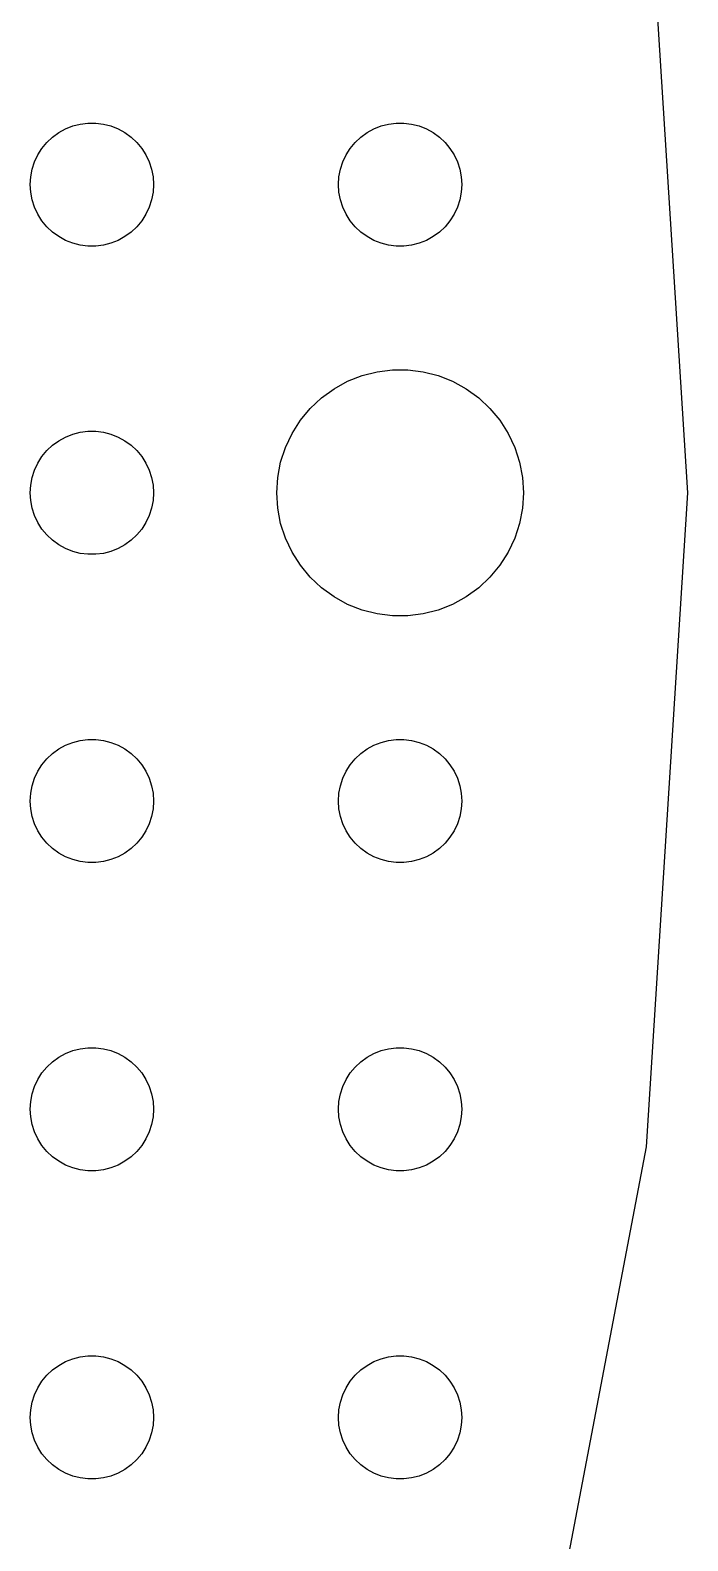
# Model space of a CAD drawing. Header units: metres. Extents: x -127 to 127, y -127 to 127.
# Drawn here: x 111 to 127, y -25.5 to 11.26 of the extents above; entities that cross this region are included whole.
import ezdxf

# ---------------------------------------------------------------- set-up
doc = ezdxf.new("R2010")
doc.units = ezdxf.units.M

msp = doc.modelspace()

# ---------------------------------------------------------------- linework, layer by layer
for p, q in [((127, 0), (125.999, 15.9173)), ((111.696, 8.76648), (111.861, 8.85724)), ((111.861, 8.85724), (112.036, 8.92657)), ((112.036, 8.92657), (112.219, 8.97342)), ((112.219, 8.97342), (112.406, 8.99704)), ((112.406, 8.99704), (112.594, 8.99704)), ((112.594, 8.99704), (112.781, 8.97342)), ((112.781, 8.97342), (112.964, 8.92657)), ((112.964, 8.92657), (113.139, 8.85724)), ((113.139, 8.85724), (113.304, 8.76648)), ((119.196, 8.76648), (119.361, 8.85724)), ((119.361, 8.85724), (119.536, 8.92657)), ((119.536, 8.92657), (119.719, 8.97342)), ((119.719, 8.97342), (119.906, 8.99704)), ((119.906, 8.99704), (120.094, 8.99704)), ((120.094, 8.99704), (120.281, 8.97342)), ((120.281, 8.97342), (120.464, 8.92657)), ((120.464, 8.92657), (120.639, 8.85724)), ((120.639, 8.85724), (120.804, 8.76648)), ((111.286, 8.38167), (111.407, 8.52681)), ((111.407, 8.52681), (111.544, 8.65576)), ((111.544, 8.65576), (111.696, 8.76648)), ((113.304, 8.76648), (113.456, 8.65576)), ((113.456, 8.65576), (113.593, 8.52681)), ((113.593, 8.52681), (113.714, 8.38167)), ((118.786, 8.38167), (118.907, 8.52681)), ((118.907, 8.52681), (119.044, 8.65576)), ((119.044, 8.65576), (119.196, 8.76648)), ((120.804, 8.76648), (120.956, 8.65576)), ((120.956, 8.65576), (121.093, 8.52681)), ((121.093, 8.52681), (121.214, 8.38167)), ((111.105, 8.05219), (111.186, 8.22263)), ((111.186, 8.22263), (111.286, 8.38167)), ((113.714, 8.38167), (113.814, 8.22263)), ((113.814, 8.22263), (113.895, 8.05219)), ((118.605, 8.05219), (118.686, 8.22263)), ((118.686, 8.22263), (118.786, 8.38167)), ((121.214, 8.38167), (121.314, 8.22263)), ((121.314, 8.22263), (121.395, 8.05219)), ((111.012, 7.68799), (111.047, 7.87303)), ((111.047, 7.87303), (111.105, 8.05219)), ((113.895, 8.05219), (113.953, 7.87303)), ((113.953, 7.87303), (113.988, 7.68799)), ((118.512, 7.68799), (118.547, 7.87303)), ((118.547, 7.87303), (118.605, 8.05219)), ((121.395, 8.05219), (121.453, 7.87303)), ((121.453, 7.87303), (121.488, 7.68799)), ((111, 7.5), (111.012, 7.68799)), ((111.012, 7.312), (111, 7.5)), ((113.988, 7.68799), (114, 7.5)), ((114, 7.5), (113.988, 7.312)), ((118.5, 7.5), (118.512, 7.68799)), ((118.512, 7.312), (118.5, 7.5)), ((121.488, 7.68799), (121.5, 7.5)), ((121.5, 7.5), (121.488, 7.312)), ((111.047, 7.12695), (111.012, 7.312)), ((111.105, 6.9478), (111.047, 7.12695)), ((113.953, 7.12695), (113.895, 6.9478)), ((113.988, 7.312), (113.953, 7.12695)), ((118.547, 7.12695), (118.512, 7.312)), ((118.605, 6.9478), (118.547, 7.12695)), ((121.453, 7.12695), (121.395, 6.9478)), ((121.488, 7.312), (121.453, 7.12695)), ((111.186, 6.77736), (111.105, 6.9478)), ((111.286, 6.61832), (111.186, 6.77736)), ((111.407, 6.47318), (111.286, 6.61832)), ((113.714, 6.61832), (113.593, 6.47318)), ((113.814, 6.77736), (113.714, 6.61832)), ((113.895, 6.9478), (113.814, 6.77736)), ((118.686, 6.77736), (118.605, 6.9478)), ((118.786, 6.61832), (118.686, 6.77736)), ((118.907, 6.47318), (118.786, 6.61832)), ((121.214, 6.61832), (121.093, 6.47318)), ((121.314, 6.77736), (121.214, 6.61832)), ((121.395, 6.9478), (121.314, 6.77736)), ((111.544, 6.34422), (111.407, 6.47318)), ((111.696, 6.23351), (111.544, 6.34422)), ((113.456, 6.34422), (113.304, 6.23351)), ((113.593, 6.47318), (113.456, 6.34422)), ((119.044, 6.34422), (118.907, 6.47318)), ((119.196, 6.23351), (119.044, 6.34422)), ((120.956, 6.34422), (120.804, 6.23351)), ((121.093, 6.47318), (120.956, 6.34422)), ((111.861, 6.14275), (111.696, 6.23351)), ((112.036, 6.07341), (111.861, 6.14275)), ((112.219, 6.02657), (112.036, 6.07341)), ((112.406, 6.00294), (112.219, 6.02657)), ((112.594, 6.00294), (112.406, 6.00294)), ((112.781, 6.02657), (112.594, 6.00294)), ((112.964, 6.07341), (112.781, 6.02657)), ((113.139, 6.14275), (112.964, 6.07341)), ((113.304, 6.23351), (113.139, 6.14275)), ((119.361, 6.14275), (119.196, 6.23351)), ((119.536, 6.07341), (119.361, 6.14275)), ((119.719, 6.02657), (119.536, 6.07341)), ((119.906, 6.00294), (119.719, 6.02657)), ((120.094, 6.00294), (119.906, 6.00294)), ((120.281, 6.02657), (120.094, 6.00294)), ((120.464, 6.07341), (120.281, 6.02657)), ((120.639, 6.14275), (120.464, 6.07341)), ((120.804, 6.23351), (120.639, 6.14275)), ((119.073, 2.85316), (119.438, 2.94685)), ((119.438, 2.94685), (119.812, 2.99408)), ((119.812, 2.99408), (120.188, 2.99408)), ((120.188, 2.99408), (120.562, 2.94685)), ((120.562, 2.94685), (120.927, 2.85316)), ((118.393, 2.53297), (118.723, 2.71448)), ((118.723, 2.71448), (119.073, 2.85316)), ((120.927, 2.85316), (121.277, 2.71448)), ((121.277, 2.71448), (121.607, 2.53297)), ((117.813, 2.05363), (118.088, 2.31154)), ((118.088, 2.31154), (118.393, 2.53297)), ((121.607, 2.53297), (121.912, 2.31154)), ((121.912, 2.31154), (122.187, 2.05363)), ((117.573, 1.76335), (117.813, 2.05363)), ((122.187, 2.05363), (122.427, 1.76335)), ((112.036, 1.42657), (112.219, 1.47342)), ((112.219, 1.47342), (112.406, 1.49704)), ((112.406, 1.49704), (112.594, 1.49704)), ((112.594, 1.49704), (112.781, 1.47342)), ((112.781, 1.47342), (112.964, 1.42657)), ((117.371, 1.44525), (117.573, 1.76335)), ((122.427, 1.76335), (122.629, 1.44525)), ((111.407, 1.02681), (111.544, 1.15576)), ((111.544, 1.15576), (111.696, 1.26648)), ((111.696, 1.26648), (111.861, 1.35724)), ((111.861, 1.35724), (112.036, 1.42657)), ((112.964, 1.42657), (113.139, 1.35724)), ((113.139, 1.35724), (113.304, 1.26648)), ((113.304, 1.26648), (113.456, 1.15576)), ((113.456, 1.15576), (113.593, 1.02681)), ((117.094, 0.74606), (117.211, 1.10437)), ((117.211, 1.10437), (117.371, 1.44525)), ((122.629, 1.44525), (122.789, 1.10437)), ((122.789, 1.10437), (122.906, 0.74606)), ((111.186, 0.72263), (111.286, 0.88167)), ((111.286, 0.88167), (111.407, 1.02681)), ((113.593, 1.02681), (113.714, 0.88167)), ((113.714, 0.88167), (113.814, 0.72263)), ((117.024, 0.37599), (117.094, 0.74606)), ((122.906, 0.74606), (122.976, 0.37599)), ((111.012, 0.18799), (111.047, 0.37303)), ((111.047, 0.37303), (111.105, 0.55219)), ((111.105, 0.55219), (111.186, 0.72263)), ((113.814, 0.72263), (113.895, 0.55219)), ((113.895, 0.55219), (113.953, 0.37303)), ((113.953, 0.37303), (113.988, 0.18799)), ((117, 0), (117.024, 0.37599)), ((122.976, 0.37599), (123, 0)), ((111, 0), (111.012, 0.18799)), ((111.012, -0.18799), (111, 0)), ((113.988, 0.18799), (114, 0)), ((114, 0), (113.988, -0.18799)), ((117.024, -0.37599), (117, 0)), ((123, 0), (122.976, -0.37599)), ((125.999, -15.9173), (127, 0)), ((111.047, -0.37303), (111.012, -0.18799)), ((113.988, -0.18799), (113.953, -0.37303)), ((111.105, -0.55219), (111.047, -0.37303)), ((111.186, -0.72263), (111.105, -0.55219)), ((111.286, -0.88167), (111.186, -0.72263)), ((113.814, -0.72263), (113.714, -0.88167)), ((113.895, -0.55219), (113.814, -0.72263)), ((113.953, -0.37303), (113.895, -0.55219)), ((117.094, -0.74606), (117.024, -0.37599)), ((122.976, -0.37599), (122.906, -0.74606)), ((111.407, -1.02681), (111.286, -0.88167)), ((111.544, -1.15576), (111.407, -1.02681)), ((113.593, -1.02681), (113.456, -1.15576)), ((113.714, -0.88167), (113.593, -1.02681)), ((117.211, -1.10437), (117.094, -0.74606)), ((122.906, -0.74606), (122.789, -1.10437)), ((111.696, -1.26648), (111.544, -1.15576)), ((111.861, -1.35724), (111.696, -1.26648)), ((112.036, -1.42657), (111.861, -1.35724)), ((112.219, -1.47342), (112.036, -1.42657)), ((112.964, -1.42657), (112.781, -1.47342)), ((113.139, -1.35724), (112.964, -1.42657)), ((113.304, -1.26648), (113.139, -1.35724)), ((113.456, -1.15576), (113.304, -1.26648)), ((117.371, -1.44525), (117.211, -1.10437)), ((117.573, -1.76335), (117.371, -1.44525)), ((122.629, -1.44525), (122.427, -1.76335)), ((122.789, -1.10437), (122.629, -1.44525)), ((112.406, -1.49704), (112.219, -1.47342)), ((112.594, -1.49704), (112.406, -1.49704)), ((112.781, -1.47342), (112.594, -1.49704)), ((117.813, -2.05363), (117.573, -1.76335)), ((122.427, -1.76335), (122.187, -2.05363)), ((118.088, -2.31154), (117.813, -2.05363)), ((122.187, -2.05363), (121.912, -2.31154)), ((118.393, -2.53297), (118.088, -2.31154)), ((118.723, -2.71448), (118.393, -2.53297)), ((121.607, -2.53297), (121.277, -2.71448)), ((121.912, -2.31154), (121.607, -2.53297)), ((119.073, -2.85316), (118.723, -2.71448)), ((119.438, -2.94685), (119.073, -2.85316)), ((120.927, -2.85316), (120.562, -2.94685)), ((121.277, -2.71448), (120.927, -2.85316)), ((119.812, -2.99408), (119.438, -2.94685)), ((120.188, -2.99408), (119.812, -2.99408)), ((120.562, -2.94685), (120.188, -2.99408)), ((111.544, -6.34422), (111.696, -6.23351)), ((111.696, -6.23351), (111.861, -6.14275)), ((111.861, -6.14275), (112.036, -6.07341)), ((112.036, -6.07341), (112.219, -6.02657)), ((112.219, -6.02657), (112.406, -6.00294)), ((112.406, -6.00294), (112.594, -6.00294)), ((112.594, -6.00294), (112.781, -6.02657)), ((112.781, -6.02657), (112.964, -6.07341)), ((112.964, -6.07341), (113.139, -6.14275)), ((113.139, -6.14275), (113.304, -6.23351)), ((113.304, -6.23351), (113.456, -6.34422)), ((119.044, -6.34422), (119.196, -6.23351)), ((119.196, -6.23351), (119.361, -6.14275)), ((119.361, -6.14275), (119.536, -6.07341)), ((119.536, -6.07341), (119.719, -6.02657)), ((119.719, -6.02657), (119.906, -6.00294)), ((119.906, -6.00294), (120.094, -6.00294)), ((120.094, -6.00294), (120.281, -6.02657)), ((120.281, -6.02657), (120.464, -6.07341)), ((120.464, -6.07341), (120.639, -6.14275)), ((120.639, -6.14275), (120.804, -6.23351)), ((120.804, -6.23351), (120.956, -6.34422)), ((111.286, -6.61832), (111.407, -6.47318)), ((111.407, -6.47318), (111.544, -6.34422)), ((113.456, -6.34422), (113.593, -6.47318)), ((113.593, -6.47318), (113.714, -6.61832)), ((118.786, -6.61832), (118.907, -6.47318)), ((118.907, -6.47318), (119.044, -6.34422)), ((120.956, -6.34422), (121.093, -6.47318)), ((121.093, -6.47318), (121.214, -6.61832)), ((111.047, -7.12695), (111.105, -6.9478)), ((111.105, -6.9478), (111.186, -6.77736)), ((111.186, -6.77736), (111.286, -6.61832)), ((113.714, -6.61832), (113.814, -6.77736)), ((113.814, -6.77736), (113.895, -6.9478)), ((113.895, -6.9478), (113.953, -7.12695)), ((118.547, -7.12695), (118.605, -6.9478)), ((118.605, -6.9478), (118.686, -6.77736)), ((118.686, -6.77736), (118.786, -6.61832)), ((121.214, -6.61832), (121.314, -6.77736)), ((121.314, -6.77736), (121.395, -6.9478)), ((121.395, -6.9478), (121.453, -7.12695)), ((111, -7.5), (111.012, -7.312)), ((111.012, -7.312), (111.047, -7.12695)), ((113.953, -7.12695), (113.988, -7.312)), ((113.988, -7.312), (114, -7.5)), ((118.5, -7.5), (118.512, -7.312)), ((118.512, -7.312), (118.547, -7.12695)), ((121.453, -7.12695), (121.488, -7.312)), ((121.488, -7.312), (121.5, -7.5)), ((111.012, -7.68799), (111, -7.5)), ((111.047, -7.87303), (111.012, -7.68799)), ((113.988, -7.68799), (113.953, -7.87303)), ((114, -7.5), (113.988, -7.68799)), ((118.512, -7.68799), (118.5, -7.5)), ((118.547, -7.87303), (118.512, -7.68799)), ((121.488, -7.68799), (121.453, -7.87303)), ((121.5, -7.5), (121.488, -7.68799)), ((111.105, -8.05219), (111.047, -7.87303)), ((111.186, -8.22263), (111.105, -8.05219)), ((113.895, -8.05219), (113.814, -8.22263)), ((113.953, -7.87303), (113.895, -8.05219)), ((118.605, -8.05219), (118.547, -7.87303)), ((118.686, -8.22263), (118.605, -8.05219)), ((121.395, -8.05219), (121.314, -8.22263)), ((121.453, -7.87303), (121.395, -8.05219)), ((111.286, -8.38167), (111.186, -8.22263)), ((111.407, -8.52681), (111.286, -8.38167)), ((113.714, -8.38167), (113.593, -8.52681)), ((113.814, -8.22263), (113.714, -8.38167)), ((118.786, -8.38167), (118.686, -8.22263)), ((118.907, -8.52681), (118.786, -8.38167)), ((121.214, -8.38167), (121.093, -8.52681)), ((121.314, -8.22263), (121.214, -8.38167)), ((111.544, -8.65576), (111.407, -8.52681)), ((111.696, -8.76648), (111.544, -8.65576)), ((111.861, -8.85724), (111.696, -8.76648)), ((113.304, -8.76648), (113.139, -8.85724)), ((113.456, -8.65576), (113.304, -8.76648)), ((113.593, -8.52681), (113.456, -8.65576)), ((119.044, -8.65576), (118.907, -8.52681)), ((119.196, -8.76648), (119.044, -8.65576)), ((119.361, -8.85724), (119.196, -8.76648)), ((120.804, -8.76648), (120.639, -8.85724)), ((120.956, -8.65576), (120.804, -8.76648)), ((121.093, -8.52681), (120.956, -8.65576)), ((112.036, -8.92657), (111.861, -8.85724)), ((112.219, -8.97342), (112.036, -8.92657)), ((112.406, -8.99704), (112.219, -8.97342)), ((112.594, -8.99704), (112.406, -8.99704)), ((112.781, -8.97342), (112.594, -8.99704)), ((112.964, -8.92657), (112.781, -8.97342)), ((113.139, -8.85724), (112.964, -8.92657)), ((119.536, -8.92657), (119.361, -8.85724)), ((119.719, -8.97342), (119.536, -8.92657)), ((119.906, -8.99704), (119.719, -8.97342)), ((120.094, -8.99704), (119.906, -8.99704)), ((120.281, -8.97342), (120.094, -8.99704)), ((120.464, -8.92657), (120.281, -8.97342)), ((120.639, -8.85724), (120.464, -8.92657)), ((111.861, -13.6427), (112.036, -13.5734)), ((112.036, -13.5734), (112.219, -13.5266)), ((112.219, -13.5266), (112.406, -13.5029)), ((112.406, -13.5029), (112.594, -13.5029)), ((112.594, -13.5029), (112.781, -13.5266)), ((112.781, -13.5266), (112.964, -13.5734)), ((112.964, -13.5734), (113.139, -13.6427)), ((119.361, -13.6427), (119.536, -13.5734)), ((119.536, -13.5734), (119.719, -13.5266)), ((119.719, -13.5266), (119.906, -13.5029)), ((119.906, -13.5029), (120.094, -13.5029)), ((120.094, -13.5029), (120.281, -13.5266)), ((120.281, -13.5266), (120.464, -13.5734)), ((120.464, -13.5734), (120.639, -13.6427)), ((111.407, -13.9732), (111.544, -13.8442)), ((111.544, -13.8442), (111.696, -13.7335)), ((111.696, -13.7335), (111.861, -13.6427)), ((113.139, -13.6427), (113.304, -13.7335)), ((113.304, -13.7335), (113.456, -13.8442)), ((113.456, -13.8442), (113.593, -13.9732)), ((118.907, -13.9732), (119.044, -13.8442)), ((119.044, -13.8442), (119.196, -13.7335)), ((119.196, -13.7335), (119.361, -13.6427)), ((120.639, -13.6427), (120.804, -13.7335)), ((120.804, -13.7335), (120.956, -13.8442)), ((120.956, -13.8442), (121.093, -13.9732)), ((111.105, -14.4478), (111.186, -14.2774)), ((111.186, -14.2774), (111.286, -14.1183)), ((111.286, -14.1183), (111.407, -13.9732)), ((113.593, -13.9732), (113.714, -14.1183)), ((113.714, -14.1183), (113.814, -14.2774)), ((113.814, -14.2774), (113.895, -14.4478)), ((118.605, -14.4478), (118.686, -14.2774)), ((118.686, -14.2774), (118.786, -14.1183)), ((118.786, -14.1183), (118.907, -13.9732)), ((121.093, -13.9732), (121.214, -14.1183)), ((121.214, -14.1183), (121.314, -14.2774)), ((121.314, -14.2774), (121.395, -14.4478)), ((111.012, -14.812), (111.047, -14.627)), ((111.047, -14.627), (111.105, -14.4478)), ((113.895, -14.4478), (113.953, -14.627)), ((113.953, -14.627), (113.988, -14.812)), ((118.512, -14.812), (118.547, -14.627)), ((118.547, -14.627), (118.605, -14.4478)), ((121.395, -14.4478), (121.453, -14.627)), ((121.453, -14.627), (121.488, -14.812)), ((111, -15), (111.012, -14.812)), ((111.012, -15.188), (111, -15)), ((113.988, -14.812), (114, -15)), ((114, -15), (113.988, -15.188)), ((118.5, -15), (118.512, -14.812)), ((118.512, -15.188), (118.5, -15)), ((121.488, -14.812), (121.5, -15)), ((121.5, -15), (121.488, -15.188)), ((111.047, -15.373), (111.012, -15.188)), ((111.105, -15.5522), (111.047, -15.373)), ((113.953, -15.373), (113.895, -15.5522)), ((113.988, -15.188), (113.953, -15.373)), ((118.547, -15.373), (118.512, -15.188)), ((118.605, -15.5522), (118.547, -15.373)), ((121.453, -15.373), (121.395, -15.5522)), ((121.488, -15.188), (121.453, -15.373)), ((111.186, -15.7226), (111.105, -15.5522)), ((111.286, -15.8817), (111.186, -15.7226)), ((113.814, -15.7226), (113.714, -15.8817)), ((113.895, -15.5522), (113.814, -15.7226)), ((118.686, -15.7226), (118.605, -15.5522)), ((118.786, -15.8817), (118.686, -15.7226)), ((121.314, -15.7226), (121.214, -15.8817)), ((121.395, -15.5522), (121.314, -15.7226)), ((111.407, -16.0268), (111.286, -15.8817)), ((111.544, -16.1558), (111.407, -16.0268)), ((111.696, -16.2665), (111.544, -16.1558)), ((113.456, -16.1558), (113.304, -16.2665)), ((113.593, -16.0268), (113.456, -16.1558)), ((113.714, -15.8817), (113.593, -16.0268)), ((118.907, -16.0268), (118.786, -15.8817)), ((119.044, -16.1558), (118.907, -16.0268)), ((119.196, -16.2665), (119.044, -16.1558)), ((120.956, -16.1558), (120.804, -16.2665)), ((121.093, -16.0268), (120.956, -16.1558)), ((121.214, -15.8817), (121.093, -16.0268)), ((123.01, -31.5836), (125.999, -15.9173)), ((111.861, -16.3572), (111.696, -16.2665)), ((112.036, -16.4266), (111.861, -16.3572)), ((112.219, -16.4734), (112.036, -16.4266)), ((112.406, -16.497), (112.219, -16.4734)), ((112.594, -16.497), (112.406, -16.497)), ((112.781, -16.4734), (112.594, -16.497)), ((112.964, -16.4266), (112.781, -16.4734)), ((113.139, -16.3572), (112.964, -16.4266)), ((113.304, -16.2665), (113.139, -16.3572)), ((119.361, -16.3572), (119.196, -16.2665)), ((119.536, -16.4266), (119.361, -16.3572)), ((119.719, -16.4734), (119.536, -16.4266)), ((119.906, -16.497), (119.719, -16.4734)), ((120.094, -16.497), (119.906, -16.497)), ((120.281, -16.4734), (120.094, -16.497)), ((120.464, -16.4266), (120.281, -16.4734)), ((120.639, -16.3572), (120.464, -16.4266)), ((120.804, -16.2665), (120.639, -16.3572)), ((111.544, -21.3442), (111.696, -21.2335)), ((111.696, -21.2335), (111.861, -21.1427)), ((111.861, -21.1427), (112.036, -21.0734)), ((112.036, -21.0734), (112.219, -21.0266)), ((112.219, -21.0266), (112.406, -21.003)), ((112.406, -21.003), (112.594, -21.003)), ((112.594, -21.003), (112.781, -21.0266)), ((112.781, -21.0266), (112.964, -21.0734)), ((112.964, -21.0734), (113.139, -21.1427)), ((113.139, -21.1427), (113.304, -21.2335)), ((113.304, -21.2335), (113.456, -21.3442)), ((119.044, -21.3442), (119.196, -21.2335)), ((119.196, -21.2335), (119.361, -21.1427)), ((119.361, -21.1427), (119.536, -21.0734)), ((119.536, -21.0734), (119.719, -21.0266)), ((119.719, -21.0266), (119.906, -21.003)), ((119.906, -21.003), (120.094, -21.003)), ((120.094, -21.003), (120.281, -21.0266)), ((120.281, -21.0266), (120.464, -21.0734)), ((120.464, -21.0734), (120.639, -21.1427)), ((120.639, -21.1427), (120.804, -21.2335)), ((120.804, -21.2335), (120.956, -21.3442)), ((111.186, -21.7774), (111.286, -21.6183)), ((111.286, -21.6183), (111.407, -21.4732)), ((111.407, -21.4732), (111.544, -21.3442)), ((113.456, -21.3442), (113.593, -21.4732)), ((113.593, -21.4732), (113.714, -21.6183)), ((113.714, -21.6183), (113.814, -21.7774)), ((118.686, -21.7774), (118.786, -21.6183)), ((118.786, -21.6183), (118.907, -21.4732)), ((118.907, -21.4732), (119.044, -21.3442)), ((120.956, -21.3442), (121.093, -21.4732)), ((121.093, -21.4732), (121.214, -21.6183)), ((121.214, -21.6183), (121.314, -21.7774)), ((111.047, -22.127), (111.105, -21.9478)), ((111.105, -21.9478), (111.186, -21.7774)), ((113.814, -21.7774), (113.895, -21.9478)), ((113.895, -21.9478), (113.953, -22.127)), ((118.547, -22.127), (118.605, -21.9478)), ((118.605, -21.9478), (118.686, -21.7774)), ((121.314, -21.7774), (121.395, -21.9478)), ((121.395, -21.9478), (121.453, -22.127)), ((111, -22.5), (111.012, -22.312)), ((111.012, -22.312), (111.047, -22.127)), ((113.953, -22.127), (113.988, -22.312)), ((113.988, -22.312), (114, -22.5)), ((118.5, -22.5), (118.512, -22.312)), ((118.512, -22.312), (118.547, -22.127)), ((121.453, -22.127), (121.488, -22.312)), ((121.488, -22.312), (121.5, -22.5)), ((111.012, -22.688), (111, -22.5)), ((111.047, -22.873), (111.012, -22.688)), ((113.988, -22.688), (113.953, -22.873)), ((114, -22.5), (113.988, -22.688)), ((118.512, -22.688), (118.5, -22.5)), ((118.547, -22.873), (118.512, -22.688)), ((121.488, -22.688), (121.453, -22.873)), ((121.5, -22.5), (121.488, -22.688)), ((111.105, -23.0522), (111.047, -22.873)), ((111.186, -23.2226), (111.105, -23.0522)), ((113.895, -23.0522), (113.814, -23.2226)), ((113.953, -22.873), (113.895, -23.0522)), ((118.605, -23.0522), (118.547, -22.873)), ((118.686, -23.2226), (118.605, -23.0522)), ((121.395, -23.0522), (121.314, -23.2226)), ((121.453, -22.873), (121.395, -23.0522)), ((111.286, -23.3817), (111.186, -23.2226)), ((111.407, -23.5268), (111.286, -23.3817)), ((113.714, -23.3817), (113.593, -23.5268)), ((113.814, -23.2226), (113.714, -23.3817)), ((118.786, -23.3817), (118.686, -23.2226)), ((118.907, -23.5268), (118.786, -23.3817)), ((121.214, -23.3817), (121.093, -23.5268)), ((121.314, -23.2226), (121.214, -23.3817)), ((111.544, -23.6558), (111.407, -23.5268)), ((111.696, -23.7665), (111.544, -23.6558)), ((111.861, -23.8572), (111.696, -23.7665)), ((112.036, -23.9266), (111.861, -23.8572)), ((113.139, -23.8572), (112.964, -23.9266)), ((113.304, -23.7665), (113.139, -23.8572)), ((113.456, -23.6558), (113.304, -23.7665)), ((113.593, -23.5268), (113.456, -23.6558)), ((119.044, -23.6558), (118.907, -23.5268)), ((119.196, -23.7665), (119.044, -23.6558)), ((119.361, -23.8572), (119.196, -23.7665)), ((119.536, -23.9266), (119.361, -23.8572)), ((120.639, -23.8572), (120.464, -23.9266)), ((120.804, -23.7665), (120.639, -23.8572)), ((120.956, -23.6558), (120.804, -23.7665)), ((121.093, -23.5268), (120.956, -23.6558)), ((112.219, -23.9734), (112.036, -23.9266)), ((112.406, -23.997), (112.219, -23.9734)), ((112.594, -23.997), (112.406, -23.997)), ((112.781, -23.9734), (112.594, -23.997)), ((112.964, -23.9266), (112.781, -23.9734)), ((119.719, -23.9734), (119.536, -23.9266)), ((119.906, -23.997), (119.719, -23.9734)), ((120.094, -23.997), (119.906, -23.997)), ((120.281, -23.9734), (120.094, -23.997)), ((120.464, -23.9266), (120.281, -23.9734))]:
    msp.add_line(p, q)

doc.saveas('drawing.dxf')
